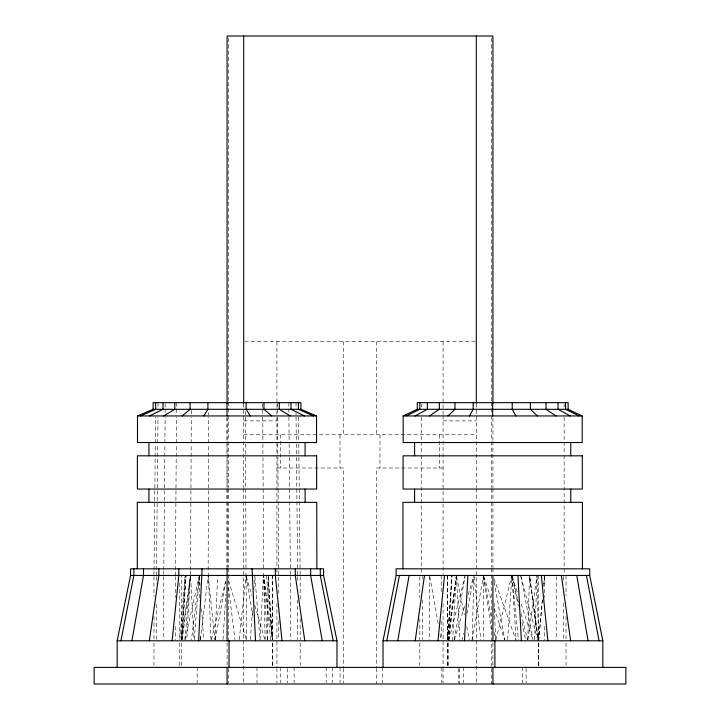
<?xml version="1.0" encoding="UTF-8"?>
<svg xmlns="http://www.w3.org/2000/svg" width="720" height="720" viewBox="0 0 720 720"><rect width="100%" height="100%" fill="white"/><g stroke="black" fill="none" stroke-linecap="round" stroke-linejoin="round"><path stroke-width="0.54" stroke-dasharray="3.6 2.7" d="M211.014 639.693L208.17 570.96M208.17 569.835L208.431 457.506M208.431 456.381L208.458 444.024M208.458 442.899L208.521 417.069M190.548 570.96L186.804 639.693M190.548 569.835L191.097 457.506M191.097 456.381L191.16 444.024M191.16 442.899L191.286 417.069M175.383 575.451L175.41 570.96M175.419 569.835L176.202 457.506M176.211 456.381L176.301 444.024M176.31 442.899L176.49 417.069M156.456 575.451L156.501 570.96M156.519 569.835L157.599 457.506M157.617 456.381L157.734 444.024M157.743 442.899L157.995 417.069M163.773 574.326L163.8 570.96M163.809 569.835L164.781 457.506M164.79 456.381L164.898 444.024M164.907 442.899L165.132 417.069M153.981 574.326L154.017 570.96M154.026 569.835L155.151 457.506M155.16 456.381L155.286 444.024M155.304 442.899L155.556 417.069M267.426 639.693L268.164 576.558L272.007 639.693M527.787 639.693L529.479 575.451M472.068 640.8L473.967 576.558M534.618 639.693L537.003 576.558M215.064 639.693L217.575 576.558M260.073 639.693L263.61 570.96M448.326 639.693L451.881 576.558M452.583 640.8L456.309 576.558M182.151 639.693L185.994 575.451L181.539 639.693L190.521 575.451L194.076 639.693M223.002 639.693L225.882 594.279M507.699 639.693L511.776 576.558M250.443 639.693L252.477 609.786M253.836 589.851L254.736 576.558M447.633 639.693L451.944 575.451L447.453 639.693L447.381 575.451M194.229 639.693L199.251 576.558L191.475 639.693M179.865 639.693L185.058 576.558L181.512 639.693L181.458 575.451M184.923 639.693L190.521 575.451L182.223 639.693M538.731 640.8L542.421 599.823M542.358 599.823L538.551 640.8L529.632 576.558L537.912 640.8M239.247 639.693L245.88 576.558M448.722 640.8L456.237 576.558L447.534 639.693L447.561 575.451M200.421 639.693L208.026 576.558M448.263 640.8L456.228 576.558M527.913 639.693L537.048 575.451M454.23 639.693L464.994 576.558M472.266 639.693L483.273 576.558M215.226 639.711L225.873 581.985M462.006 640.8L463.401 633.177M467.001 613.575L473.805 576.54M185.067 639.711L199.098 576.54M211.329 639.711L226.008 579.807M495.963 639.711L511.578 576.54M449.001 639.711L465.183 575.451M454.365 639.729L465.165 604.377M468.108 594.738L473.67 576.522M244.8 341.721L475.2 341.721M243.693 420.894L276.921 420.894M443.079 420.894L476.307 420.894M243.693 434.772L476.307 434.772M276.921 468L343.386 468L343.386 667.386M443.079 468L376.614 468L376.614 667.386M494.046 578.61L515.835 639.747M483.813 576.504L491.445 599.697M494.217 608.13L504.63 639.747M512.19 576.504L517.374 592.317M521.172 603.909L532.917 639.747M228.681 580.806L246.357 639.729M246.312 576.522L251.973 595.809M254.808 605.448L264.87 639.729M520.947 576.522L537.633 639.729M517.419 598.32L512.109 576.54L518.382 605.952M517.68 599.409L518.472 602.676M521.127 613.575L527.499 639.711M521.892 622.287L525.861 640.8M456.588 576.54L464.328 614.664M466.758 626.643L469.413 639.711M520.659 575.451L533.052 639.711M483.462 575.451L491.409 617.931M494.064 632.088L495.486 639.711M494.127 581.985L504.774 639.711M429.804 576.558L438.273 624.186M440.046 634.158L441.027 639.693M246.186 576.558L252.864 616.437M483.624 576.558L491.481 630.828M272.484 639.693L263.628 575.451L265.158 639.693M529.623 576.558L538.137 639.693M228.573 587.637L234.945 639.693M270.693 639.693L263.628 575.451L267.354 639.693M474.12 576.558L480.753 639.693M208.152 575.451L214.902 639.693M511.956 576.558L518.454 639.693M266.4 575.451L272.529 639.693L272.637 575.451M254.907 576.558L259.929 639.693M268.254 576.558L272.619 639.693M199.413 576.558L200.016 585.423M201.6 608.679L203.715 639.693M511.92 576.558L516.213 640.8M456.435 576.558L459.99 640.8M494.1 603.144L495.648 639.693M537.075 576.558L538.524 639.693M199.341 575.451L199.71 600.93M200.223 636.372L200.268 639.693M298.476 417.069L298.755 442.899M298.764 444.024L298.899 456.381M298.908 457.506L300.123 569.835M300.132 570.96L300.168 574.326M296.037 417.069L296.307 442.899M296.325 444.024L296.451 456.381M296.46 457.506L297.639 569.835M297.648 570.96L297.693 575.451M246.672 639.693L245.988 570.96M288.9 417.069L289.143 442.899M289.152 444.024L289.269 456.381M289.278 457.506L290.34 569.835M290.349 570.96L290.376 574.326M277.542 417.069L277.749 442.899M277.758 444.024L277.848 456.381M277.857 457.506L278.73 569.835M278.739 570.96L278.775 593.172M262.746 417.069L262.89 442.899M262.899 444.024L262.962 456.381M262.971 457.506L263.601 569.835M245.511 417.069L245.592 442.899M245.592 444.024L245.628 456.381M245.637 457.506L245.979 569.835M483.462 576.558L483.561 639.693M227.016 417.069L227.025 442.899M227.025 444.024L227.034 456.381M227.034 457.506L227.07 567.585M566.028 575.451L566.028 595.386M566.028 616.437L566.028 639.693M566.028 643.014L566.028 666.279M564.138 403.776L564.138 407.142M564.138 417.24L564.138 440.802M564.138 441.927L564.138 454.266M564.138 455.391L564.138 567.594M564.138 568.719L564.138 574.326M563.544 576.558L563.544 582.093M563.544 603.144L563.544 639.693M556.236 576.558L556.236 639.693M544.617 576.558L544.617 597.6M544.617 626.4L544.617 639.693M538.731 643.014L538.731 666.279M538.542 643.014L538.542 666.279M538.281 575.451L538.281 639.693M538.281 643.014L538.281 667.386M526.14 668.493L526.14 682.893M522.621 667.386L522.612 682.893M492.921 417.978L492.921 440.442M492.921 441.567L492.921 487.629M492.921 488.754L492.921 501.111M492.921 502.236L492.921 567.396M492.921 568.521L492.921 574.137M492.921 642.672L492.921 666.261M491.382 38.25L491.382 401.121M491.382 402.246L491.382 414.603M491.382 415.728L491.382 440.442M491.382 441.567L491.382 487.629M491.382 488.754L491.382 501.111M491.382 502.236L491.382 567.396M491.382 568.521L491.382 666.261M491.382 668.493L491.382 684M476.307 403.749L476.307 487.629M476.307 488.655L476.307 501.111M476.307 502.128L476.307 682.875M463.23 667.386L463.23 682.893M459.729 668.493L459.729 684M458.379 668.493L458.379 682.893M448.263 643.014L448.263 667.386M447.561 643.014L447.561 667.386M447.381 643.014L447.381 667.386M443.079 341.721L443.079 414.729M443.079 415.71L443.079 574.416M443.079 603.54L443.079 667.386M443.079 668.493L443.079 682.893M441.873 667.386L441.873 682.893M441.225 575.451L441.225 592.065M441.225 620.865L441.225 639.693M439.713 434.772L439.713 468M429.606 576.558L429.606 639.693M422.307 576.558L422.307 578.772M422.307 599.823L422.307 639.693M421.245 403.776L421.245 407.142M421.245 417.24L421.245 440.802M421.245 441.927L421.245 454.266M421.245 455.391L421.245 567.594M421.245 568.719L421.245 574.326M419.814 576.558L419.814 597.6M419.814 618.651L419.814 639.693M419.814 643.014L419.814 666.279M382.284 667.386L382.284 682.893M379.971 434.772L379.971 468M376.614 341.721L376.614 434.772M376.614 668.493L376.614 684M343.386 341.721L343.386 434.772M343.386 668.493L343.386 682.893M340.02 434.772L340.02 468M340.065 667.386L340.065 682.893M332.721 667.386L332.721 682.893M326.178 667.386L326.178 682.893M300.186 576.558L300.186 599.823M300.186 618.651L300.186 639.693M300.186 643.014L300.186 666.279M297.693 576.558L297.693 580.986M297.693 599.823L297.693 639.693M296.028 402.651L296.028 408.186M296.028 412.623L296.028 414.837M294.129 667.386L294.129 682.893M290.394 576.558L290.394 639.693M288.891 402.651L288.891 412.623M287.586 668.493L287.586 682.893M280.287 434.772L280.287 468M280.242 667.386L280.242 682.893M278.775 620.865L278.775 639.693M277.533 402.651L277.533 414.837M276.921 341.721L276.921 574.416M276.921 603.54L276.921 667.386M276.921 668.493L276.921 682.893M272.691 575.451L272.691 639.693M272.691 643.014L272.691 667.386M272.637 643.014L272.637 667.386M262.737 403.758L262.737 414.837M256.977 667.386L256.986 682.893M245.511 411.516L245.511 414.837M243.693 403.749L243.693 487.629M243.693 488.655L243.693 501.111M243.693 502.128L243.693 682.875M228.618 38.25L228.618 401.121M228.618 402.246L228.618 414.603M228.618 415.728L228.618 440.442M228.618 441.567L228.618 487.629M228.618 488.754L228.618 501.111M228.618 502.236L228.618 567.396M228.618 568.521L228.618 640.422M228.618 668.493L228.618 682.893M227.079 417.978L227.079 440.442M227.079 441.567L227.079 487.629M227.079 488.754L227.079 501.111M227.079 502.236L227.079 567.396M227.079 642.672L227.079 666.261M208.521 412.623L208.521 414.837M197.172 667.386L197.172 682.893M191.295 410.409L191.295 414.837M181.458 643.014L181.449 667.386M179.766 583.209L179.766 639.693M179.766 643.014L179.766 667.386M176.499 402.651L176.499 414.837M175.383 576.558L175.383 597.6M175.383 626.4L175.383 639.693M165.141 403.758L165.141 412.623M163.764 576.558L163.764 639.693M158.004 402.651L158.004 408.186M156.456 576.558L156.456 583.209M156.456 604.251L156.456 639.693M153.972 576.558L153.972 596.493M153.972 616.437L153.972 639.693M153.972 643.014L153.972 666.279M544.518 576.558L543.618 586.53L544.518 576.558"/><path stroke-width="1.08" d="M137.286 568.809L137.295 502.344L316.737 502.344L316.872 568.809M402.957 568.809L402.966 502.344L582.408 502.344L582.408 568.809M198.63 640.8L202.104 568.809M464.481 640.8L467.874 575.451M437.967 640.8L444.528 575.451M172.125 640.8L178.83 575.451L178.83 568.809M415.206 640.8L424.485 575.451M149.364 640.8L158.841 575.451L158.841 568.809M397.746 640.8L409.104 575.451M131.895 640.8L143.505 575.451L143.505 568.809M386.766 640.8L399.438 575.451M120.915 640.8L133.866 575.451L133.866 568.809M383.022 667.386L383.022 640.8L396.144 575.451L396.144 568.809L589.707 568.809L589.707 575.451L602.829 640.8L602.829 667.386M117.171 667.386L117.171 640.8L130.581 575.451L130.581 568.809L323.577 568.809L323.577 575.451L336.978 640.8L336.978 667.386M469.521 415.944L473.166 409.302L473.166 402.651M203.841 415.944L207.891 409.302L207.891 402.651M447.93 415.944L454.968 409.302L454.968 402.651M182.25 415.944L190.071 409.302L190.071 402.651M429.39 415.944L439.344 409.302L439.344 402.651M163.71 415.944L174.771 409.302L174.771 402.651M415.161 415.944L427.356 409.302L427.356 402.651M149.481 415.944L163.026 409.302L163.026 402.651M406.215 415.944L419.814 409.302L419.814 402.651M403.164 415.944L417.249 409.302L568.134 409.302L582.21 415.944L582.21 442.53L403.164 442.53L403.164 415.944L582.21 415.944M140.544 415.944L155.646 409.302L155.646 402.651M137.493 415.944L153.126 409.302L300.906 409.302L316.539 415.944L316.539 442.53L137.493 442.53L137.493 415.944L316.539 415.944M130.581 575.451L323.577 575.451M396.144 575.451L589.707 575.451M117.171 640.8L336.978 640.8M383.022 640.8L602.829 640.8M313.488 415.944L298.386 409.302L298.386 402.651M579.168 415.944L565.56 409.302L565.56 402.651M304.551 415.944L291.006 409.302L291.006 402.651M570.222 415.944L558.027 409.302L558.027 402.651M290.322 415.944L279.261 409.302L279.261 402.651M555.993 415.944L546.039 409.302L546.039 402.651M271.782 415.944L263.961 409.302L263.961 402.651M537.453 415.944L530.406 409.302L530.406 402.651M250.191 415.944L246.141 409.302L246.141 402.651M515.862 415.944L512.217 409.302L512.217 402.651M333.234 640.8L320.283 575.451L320.283 568.809M586.404 575.451L599.085 640.8M322.254 640.8L310.644 575.451L310.644 568.809M576.738 575.451L588.105 640.8M304.794 640.8L295.308 575.451L295.308 568.809M561.357 575.451L570.636 640.8M282.033 640.8L275.328 575.451L275.328 568.809M541.314 575.451L547.875 640.8M517.968 575.451L521.37 640.8M255.519 640.8L252.054 568.809M570.78 442.53L570.78 455.823M570.78 489.051L570.78 502.344M568.134 409.302L568.134 402.651L417.249 402.651L417.249 409.302M494.892 640.8L494.892 667.386M492.921 403.371L492.921 36L227.079 36L227.079 403.371M492.921 575.451L492.921 640.8M492.921 667.386L492.921 684M492.687 402.651L492.687 415.944M476.307 36L476.307 403.371M414.594 442.53L414.594 455.823M414.594 489.051L414.594 502.344M305.109 442.53L305.109 455.823M305.109 489.051L305.109 502.344M300.906 409.302L300.906 402.651L153.126 402.651L153.126 409.302M243.693 36L243.693 403.371M229.041 640.8L229.041 667.386M227.079 568.809L227.079 640.8M227.079 667.386L227.079 684M227.016 402.651L227.016 415.944M148.923 442.53L148.923 455.823M148.923 489.051L148.923 502.344M316.638 455.823L137.394 455.823L137.394 489.051L316.638 489.051L316.638 455.823M582.309 455.823L403.065 455.823L403.065 489.051L582.309 489.051L582.309 455.823M625.842 667.386L94.158 667.386L94.158 684L625.842 684L625.842 667.386"/></g></svg>
